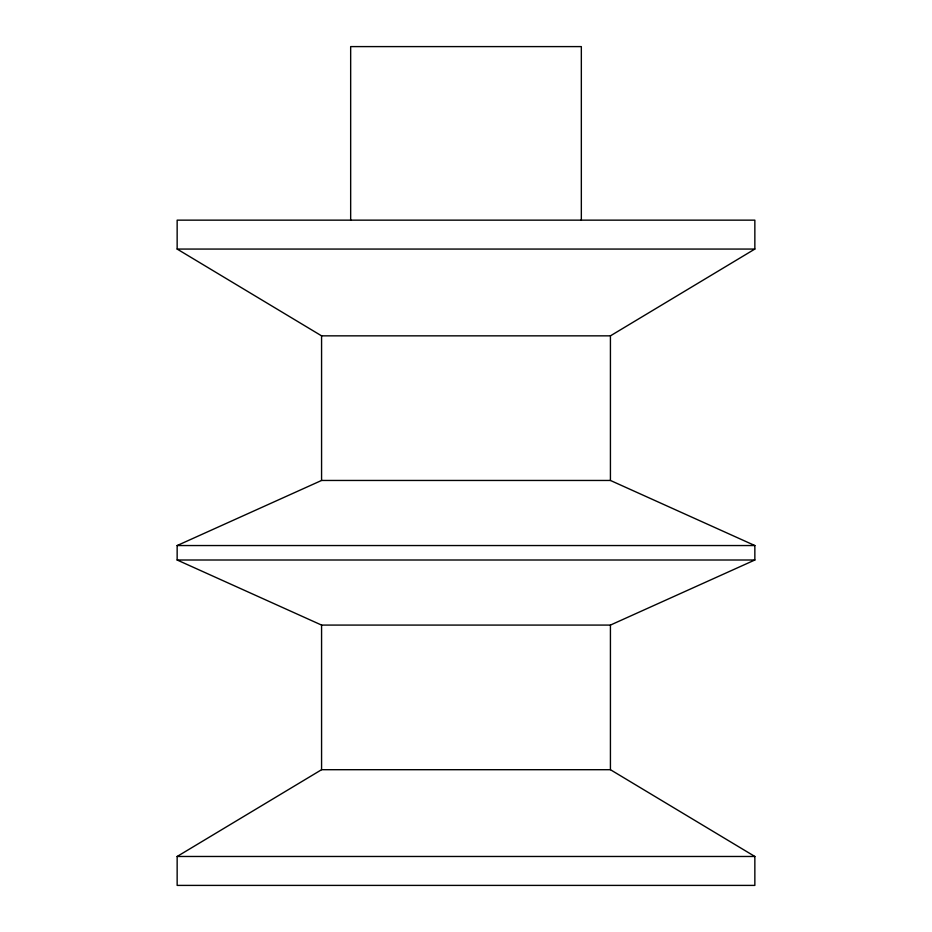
<?xml version="1.0" encoding="UTF-8"?>
<svg xmlns="http://www.w3.org/2000/svg" width="932" height="932" viewBox="0 0 932 932"><rect width="100%" height="100%" fill="white"/><g stroke="black" fill="none" stroke-linecap="round" stroke-linejoin="round"><path stroke-width="1.4" d="M610.425 335.846L754.85 249.065L754.85 220.15L177.15 220.15L177.15 249.065L321.575 335.846L610.425 335.846L610.425 480.458L754.85 545.546L754.85 560.004L610.425 625.081L321.575 625.081L177.15 560.004L177.15 545.546L321.575 480.458L610.425 480.458M177.15 856.473L321.575 769.704L610.425 769.704L754.85 856.473L754.85 885.4L177.15 885.4L177.15 856.473L754.85 856.473M177.15 249.065L754.85 249.065M177.15 545.546L754.85 545.546M177.15 560.004L754.85 560.004M610.425 625.081L610.425 769.704M581.335 220.15L581.335 46.6L350.665 46.6L350.665 220.15M321.575 335.846L321.575 480.458M321.575 625.081L321.575 769.704"/></g></svg>
